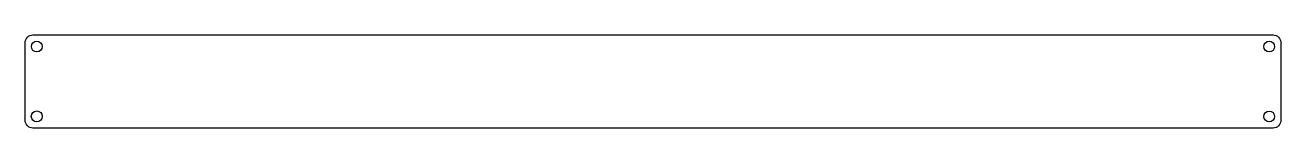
# Model space of a CAD drawing. Header units: millimetres. Extents: x -256 to 0, y -1 to 18.
import ezdxf

# ---------------------------------------------------------------- set-up
doc = ezdxf.new("R2010")
doc.units = ezdxf.units.MM
doc.layers.get('0').update_dxf_attribs({"linetype": 'CONTINUOUS'})

msp = doc.modelspace()

# ---------------------------------------------------------------- linework, layer by layer
msp.add_lwpolyline([(-1.58748, -0.793774), (-254.79437, -0.793774, -0.4142135624), (-256.381874, 0.79373), (-256.381874, 16.668772, -0.4142135624), (-254.79437, 18.256276), (-1.58748, 18.256276, -0.4142135624), (0.000024, 16.668772), (0.000024, 0.79373, -0.4142135624)], format="xyb", close=True)
for centre, radius in [((-254.000618, 15.87502), 1.1), ((-2.381232, 15.87502), 1.1), ((-254.000618, 1.587482), 1.122535), ((-2.381232, 1.587482), 1.1)]:
    msp.add_circle(centre, radius)

doc.saveas('drawing.dxf')
